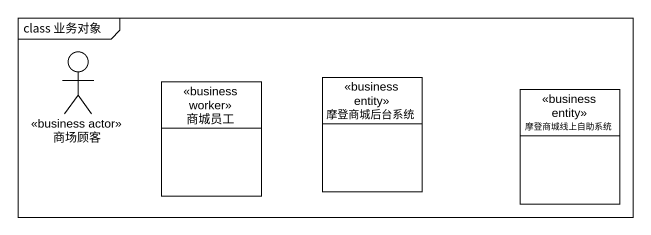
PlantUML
@startuml
mainframe class 业务对象
allowmixing
hide circle
hide empty members
actor 商场顾客 <<business actor>>
class 商城员工 <<business worker>>
class 摩登商城后台系统 <<business entity>>
class 摩登商城线上自助系统 <<business entity>>
@enduml
